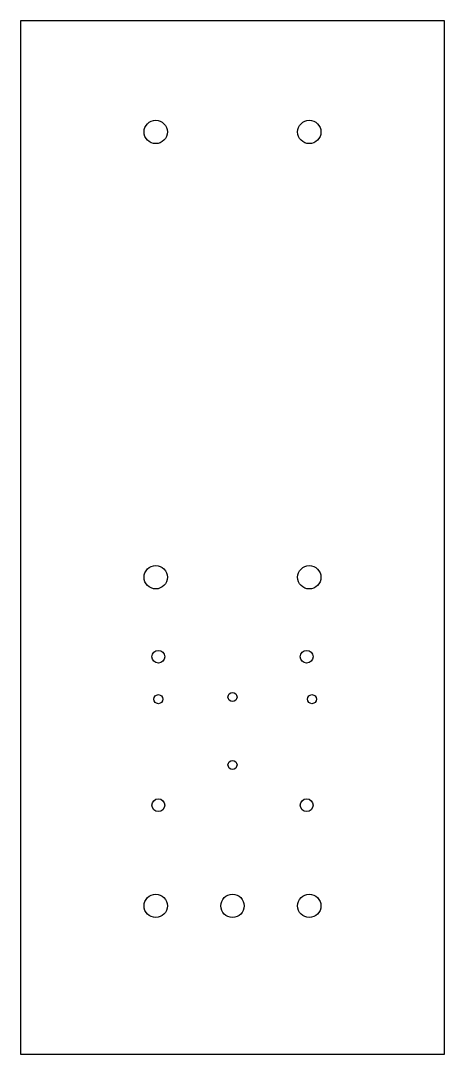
# Model space of a CAD drawing. Header units: millimetres. Extents: x 45 to 445, y -2920 to -1945.
import ezdxf

# ---------------------------------------------------------------- set-up
doc = ezdxf.new("R2010")
doc.units = ezdxf.units.MM

msp = doc.modelspace()

# ---------------------------------------------------------------- linework, layer by layer
at = {"color": 7, "linetype": 'Continuous', "lineweight": 25}
for p, q in [((45, -1945), (45, -2920)), ((445, -1945), (45, -1945)), ((445, -2920), (445, -1945)), ((45, -2920), (445, -2920))]:
    msp.add_line(p, q, dxfattribs=at)
for centre, radius in [((172.5, -2049.99), 11), ((317.5, -2050), 11), ((172.5, -2469.99), 11), ((317.5, -2470), 11), ((175, -2545), 6), ((315, -2545), 6), ((175, -2584.99), 4.25), ((245, -2582.99), 4.25), ((320, -2584.99), 4.25), ((245, -2646.99), 4.25), ((175, -2685), 6), ((315, -2685), 6), ((172.5, -2780), 11), ((245, -2780), 11), ((317.5, -2780), 11)]:
    msp.add_circle(centre, radius, dxfattribs=at)

doc.saveas('drawing.dxf')
